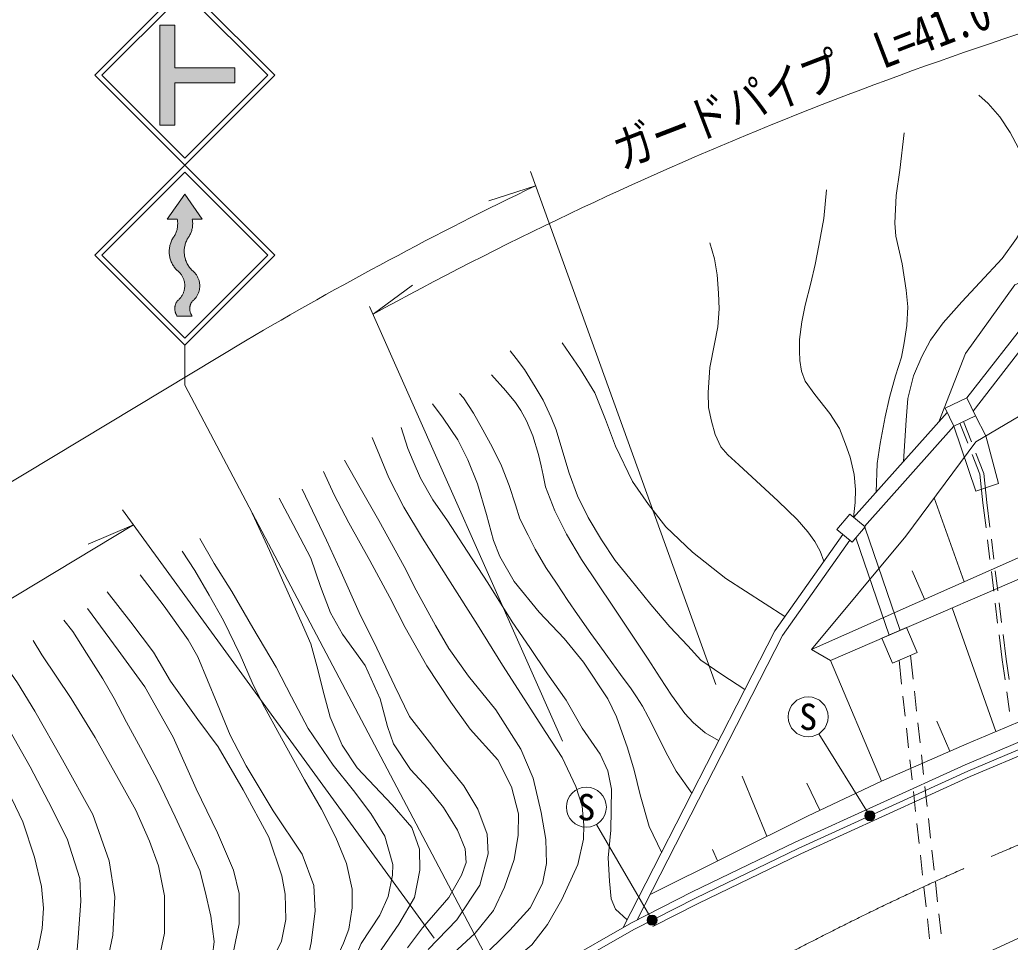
# Model space of a CAD drawing. Units: millimetres at full size, sheet at 1:1000; details may follow other scales. Extents: x 40000 to 680000, y 20000 to 380000.
# Drawn here: x 414631 to 464146, y 293386 to 339507 of the extents above; entities that cross this region are included whole.
import ezdxf
from ezdxf.enums import TextEntityAlignment as Align

# ---------------------------------------------------------------- set-up
doc = ezdxf.new("R2010")
doc.units = ezdxf.units.MM
doc.header["$LTSCALE"] = 1000
doc.linetypes.add('CHAIN', pattern=[18.5, 12, -1.5, 3.5, -1.5])
for name, color, linetype, lineweight in [('M-BGD', 7, 'Continuous', 13), ('M-BMK', 2, 'CHAIN', 13), ('M-STR-HTXT', 7, 'Continuous', 13), ('M-STR-STRC', 7, 'Continuous', 13)]:
    doc.layers.add(name, color=color, linetype=linetype, lineweight=lineweight)
doc.styles.add('ＭＳ ゴシック', font='')
doc.styles.get('ＭＳ ゴシック').set_extended_font_data('MS Gothic')

msp = doc.modelspace()

# ---------------------------------------------------------------- hatches: boundary and pattern name
at = {"layer": 'M-STR-HTXT'}
for points in [[(457187, 299950, -0.41421), (457371, 299648, -0.41421), (457069, 299464, -0.41421), (456885, 299766, -0.41421)], [(446310, 294729, -1), (446177, 294247, -0.41421), (446002, 294554, -0.41421)]]:
    msp.add_hatch(color=256, dxfattribs=at).paths.add_polyline_path(points)
at = {"layer": 'M-STR-STRC'}
for points in [[(421628, 334237), (422378, 334237), (422378, 336362), (425378, 336362), (425378, 337112), (422378, 337112), (422378, 339237), (421628, 339237)], [(422851, 327890), (422851, 327941), (422853, 327992), (422856, 328043), (422862, 328094), (422870, 328145), (422880, 328195), (422892, 328245), (422906, 328294), (422922, 328343), (422939, 328391), (422959, 328439), (422980, 328485), (423003, 328531), (423028, 328576), (423055, 328619), (423066, 328636), (423092, 328675), (423116, 328715), (423138, 328756), (423159, 328798), (423179, 328841), (423196, 328885), (423212, 328929), (423226, 328974), (423238, 329019), (423249, 329064), (423258, 329110), (423265, 329157), (423270, 329203), (423273, 329250), (423275, 329297), (423274, 329344), (423272, 329391), (423268, 329438), (423262, 329484), (423254, 329530), (423253, 329536), (423753, 329536), (422878, 330786), (422003, 329536), (422503, 329536), (422511, 329489), (422517, 329443), (422522, 329396), (422524, 329349), (422525, 329302), (422523, 329256), (422520, 329209), (422515, 329162), (422509, 329116), (422500, 329070), (422490, 329024), (422478, 328979), (422464, 328934), (422448, 328890), (422431, 328846), (422412, 328803), (422391, 328761), (422368, 328720), (422344, 328680), (422319, 328641), (422316, 328636), (422288, 328593), (422263, 328548), (422239, 328503), (422217, 328457), (422197, 328410), (422178, 328362), (422162, 328313), (422147, 328264), (422135, 328214), (422124, 328164), (422115, 328114), (422109, 328063), (422104, 328012), (422101, 327961), (422100, 327909), (422102, 327858), (422105, 327807), (422110, 327756), (422118, 327705), (422127, 327655), (422138, 327605), (422152, 327555), (422167, 327506), (422184, 327458), (422203, 327410), (422224, 327363), (422246, 327317), (422271, 327272), (422297, 327228), (422325, 327185), (422355, 327143), (422386, 327103), (422419, 327063), (422453, 327025), (422489, 326988), (422503, 326974), (422533, 326951), (422561, 326926), (422589, 326900), (422615, 326873), (422641, 326845), (422665, 326816), (422688, 326786), (422710, 326756), (422731, 326724), (422750, 326692), (422769, 326658), (422785, 326625), (422801, 326590), (422815, 326555), (422828, 326520), (422839, 326484), (422849, 326447), (422858, 326410), (422865, 326373), (422870, 326336), (422875, 326298), (422877, 326261), (422878, 326223), (422878, 326185), (422876, 326147), (422873, 326110), (422868, 326072), (422862, 326035), (422854, 325998), (422845, 325961), (422835, 325925), (422823, 325889), (422809, 325854), (422795, 325819), (422778, 325785), (422761, 325751), (422742, 325719), (422722, 325687), (422701, 325655), (422679, 325625), (422655, 325596), (422630, 325567), (422604, 325539), (422577, 325513), (422549, 325488), (422521, 325463), (422503, 325450), (422489, 325429), (422475, 325407), (422462, 325385), (422450, 325363), (422439, 325340), (422429, 325317), (422420, 325293), (422411, 325269), (422404, 325244), (422398, 325220), (422392, 325195), (422388, 325170), (422384, 325144), (422382, 325119), (422380, 325094), (422380, 325068), (422380, 325043), (422382, 325017), (422384, 324992), (422388, 324966), (422392, 324941), (422398, 324917), (422404, 324892), (422412, 324867), (422420, 324843), (422429, 324820), (422440, 324796), (422451, 324773), (422463, 324751), (422476, 324729), (422489, 324707), (422503, 324688), (423253, 324687), (423232, 324717), (423207, 324758), (423185, 324802), (423166, 324847), (423151, 324893), (423140, 324940), (423133, 324988), (423129, 325036), (423129, 325085), (423133, 325133), (423141, 325181), (423152, 325228), (423167, 325275), (423186, 325319), (423208, 325363), (423233, 325404), (423254, 325432), (423284, 325456), (423312, 325482), (423340, 325508), (423367, 325536), (423393, 325565), (423417, 325594), (423440, 325625), (423462, 325657), (423483, 325689), (423503, 325722), (423521, 325756), (423538, 325791), (423553, 325826), (423567, 325862), (423580, 325899), (423591, 325935), (423601, 325973), (423609, 326010), (423616, 326048), (423621, 326086), (423625, 326125), (423628, 326163), (423628, 326202), (423628, 326240), (423625, 326279), (423622, 326317), (423616, 326355), (423610, 326393), (423602, 326431), (423592, 326468), (423581, 326505), (423568, 326541), (423554, 326577), (423539, 326613), (423522, 326647), (423504, 326681), (423484, 326715), (423464, 326747), (423442, 326779), (423418, 326810), (423394, 326839), (423368, 326868), (423342, 326896), (423314, 326923), (423285, 326948), (423256, 326973), (423253, 326975), (423216, 327011), (423181, 327049), (423148, 327088), (423116, 327128), (423086, 327169), (423058, 327212), (423031, 327256), (423006, 327300), (422982, 327346), (422961, 327392), (422941, 327440), (422923, 327488), (422907, 327537), (422893, 327586), (422881, 327636), (422871, 327686), (422863, 327737), (422857, 327787), (422853, 327839)]]:
    msp.add_hatch(color=256, dxfattribs=at).paths.add_polyline_path(points)

# ---------------------------------------------------------------- linework, layer by layer
at = {"layer": 'M-BGD'}
for p, q in [((456319, 314629), (460998, 319874)), ((461816, 319417), (462211, 318403)), ((456856, 314179), (461326, 319190)), ((461330, 319184), (462432, 315944)), ((461635, 319330), (462023, 318335)), ((462241, 317776), (462629, 316781)), ((462429, 317843), (462825, 316829)), ((462629, 316781), (462785, 315351)), ((462825, 316829), (462984, 315374)), ((462432, 315944), (463560, 316328)), ((461846, 311406), (460351, 315600)), ((462785, 315351), (462937, 314108)), ((462984, 315374), (463136, 314132)), ((458640, 308977), (456883, 314145)), ((458087, 308739), (456433, 313607)), ((463010, 313512), (463131, 312519)), ((463208, 313537), (463330, 312544)), ((459237, 311953), (459867, 310530)), ((463402, 311949), (463523, 310956)), ((463204, 311924), (463325, 310931)), ((461249, 310101), (463423, 303916)), ((463398, 310336), (463519, 309343)), ((463596, 310360), (463717, 309368)), ((463592, 308748), (463743, 307505)), ((463790, 308772), (463942, 307531)), ((455155, 307475), (454210, 308028)), ((459296, 306535), (459165, 307733)), ((463743, 307505), (463889, 306498)), ((463942, 307531), (464087, 306524)), ((455155, 307475), (457706, 301442)), ((458720, 306282), (458588, 307485)), ((458895, 304691), (458786, 305685)), ((459470, 304944), (459361, 305938)), ((463975, 305904), (464119, 304914)), ((459069, 303101), (458960, 304095)), ((459645, 303354), (459536, 304348)), ((460478, 304438), (461132, 302941)), ((459819, 301763), (459710, 302757)), ((459243, 301510), (459134, 302504)), ((451984, 298686), (450748, 301680)), ((454625, 299988), (453978, 301343)), ((459994, 300173), (459885, 301167)), ((459418, 299920), (459309, 300914)), ((460168, 298582), (460059, 299576)), ((459592, 298329), (459483, 299323)), ((449507, 297448), (449260, 298021)), ((459767, 296739), (459658, 297733)), ((460343, 296992), (460234, 297986)), ((459941, 295148), (459832, 296142)), ((460517, 295401), (460408, 296395)), ((460691, 293811), (460582, 294805)), ((460116, 293558), (460007, 294552))]:
    msp.add_line(p, q, dxfattribs=at)
for points in [[(461979, 320605), (465254, 324813), (468546, 327166), (468826, 328137), (469993, 329790), (470055, 334313), (467191, 338677)], [(458814, 317426), (458948, 319493), (459023, 320571), (459305, 321710), (459732, 322666), (460169, 323489), (460791, 324357), (461730, 325413), (462633, 326373), (463739, 327566), (464459, 328574), (464810, 329155), (465150, 329916), (465207, 330468), (465109, 331320), (464873, 332231), (464568, 333082), (464153, 333866), (463635, 334654), (463037, 335315), (462582, 335735)], [(462301, 319934), (465761, 324425), (469557, 327157), (470995, 330435), (471505, 334749), (472512, 333989), (474268, 330751), (474029, 329129)], [(457439, 315884), (457500, 317319), (457638, 318322), (457889, 319659), (458111, 320617), (458417, 321709), (458710, 322631), (458842, 323355), (458974, 324220), (459028, 325161), (458950, 325993), (458746, 327312), (458428, 328685), (458373, 329343), (458439, 330723), (458627, 331990), (458846, 333860)], [(454210, 308028), (458936, 313685), (462426, 318408), (468296, 321868), (471057, 322703), (478950, 327527), (484756, 328798), (491443, 330046), (498855, 331341), (502110, 331873)], [(456319, 314629), (456403, 315369), (456407, 316015), (456338, 316766), (456150, 317637), (455905, 318280), (455616, 319066), (455134, 319820), (454376, 320764), (453894, 321446), (453720, 321946), (453624, 322466), (453611, 322935), (453618, 323521), (453733, 324400), (453894, 325230), (454183, 326334), (454389, 327272), (454582, 328223), (454826, 329566), (454954, 331004)], [(454830, 312430), (454650, 312940), (454387, 313422), (454027, 313901), (453495, 314519), (452542, 315442), (450571, 317250), (450023, 317748), (449685, 318153), (449393, 318769), (449207, 319446), (449068, 320129), (449041, 320878), (449128, 322129), (449360, 323309), (449526, 324158), (449599, 325056), (449566, 325839), (449493, 326748), (449366, 327559), (449121, 328361)], [(460584, 319410), (461912, 322817), (464384, 326259), (468826, 328137)], [(454210, 308028), (464804, 312714), (468354, 314140), (473996, 315566), (479704, 319974), (484656, 321173), (491477, 322804), (499380, 324385), (503059, 325114)], [(452880, 309668), (449921, 311571), (448268, 312893), (446928, 314149), (446067, 315270), (445271, 316427), (444411, 318191), (443909, 319523), (443376, 320862), (442657, 322026), (441741, 323355)], [(450873, 306015), (449736, 306776), (448685, 307494), (448028, 308212), (447137, 309151), (446178, 310271), (445125, 311579), (444394, 312472), (443714, 313508), (443044, 314624), (442513, 315704), (442093, 316833), (441676, 318215), (441444, 319009), (441198, 319622), (440791, 320480), (440401, 321155), (439870, 322028), (439449, 322576), (439152, 322956)], [(455155, 307475), (468278, 313130), (474335, 314593), (479982, 319137), (486577, 320713), (493151, 322105), (497315, 322774), (499383, 323016), (500555, 323048), (501403, 323000)], [(449569, 303463), (448890, 303853), (448301, 304364), (447872, 304818), (447221, 305736), (446642, 306609), (446041, 307541), (444317, 310136), (442705, 312514), (441959, 313780), (441376, 314956), (440916, 316149), (440792, 316737), (440703, 317211), (440570, 317769), (440288, 318705), (439956, 319457), (439684, 319976), (439412, 320376), (438928, 320958), (438221, 321763)], [(448226, 300833), (447440, 301931), (446928, 302891), (446538, 303676), (446043, 304648), (445755, 305181), (445456, 305648), (445188, 306050), (444662, 306764), (444233, 307363), (443628, 308207), (443185, 308820), (442515, 309767), (442034, 310472), (441470, 311330), (440934, 312121), (440402, 313037), (440048, 313730), (439633, 314560), (439419, 315249), (439093, 316219), (438717, 317213), (438265, 318117), (437786, 318999), (437310, 319839), (436810, 320599), (436616, 320825)], [(446721, 297887), (446103, 299165), (445647, 300760), (445349, 301995), (445007, 303102), (444455, 304652), (444033, 305559), (442815, 307382), (441850, 308565), (440595, 309883), (439350, 311425), (438622, 312672), (438306, 313478), (437964, 314770), (437508, 316303), (437034, 317498), (436525, 318505), (435797, 319583), (435263, 320310)], [(462412, 319703), (462936, 318709), (463560, 316328)], [(444992, 294504), (444415, 295042), (444203, 295554), (444106, 296445), (444053, 297610), (444176, 298982), (444212, 301038), (444034, 301960), (443646, 302781), (442754, 304096), (441940, 305485), (441013, 306809), (440129, 308128), (439254, 309399), (438035, 311353), (436993, 312942), (436011, 314454), (435287, 315513), (434668, 316593), (434297, 317431), (434023, 318066), (433697, 319126)], [(438518, 291825), (440233, 293253), (441015, 294263), (441727, 295514), (442526, 297264), (442812, 298531), (442830, 299231), (442740, 300185), (442436, 301169), (441740, 302623), (440935, 303867), (439846, 305553), (438756, 307234), (437515, 309250), (436148, 311404), (434772, 313593), (433825, 315131), (433075, 316603), (432620, 317745), (432253, 318629)], [(437666, 292536), (439136, 293993), (440142, 295111), (440762, 296313), (440968, 297319), (440930, 298528), (440693, 299877), (440305, 301591), (439674, 303034), (438435, 305006), (437066, 306692), (436078, 308077), (435409, 309220), (434439, 310984), (433845, 312171), (432581, 314473), (431655, 316100), (430868, 317480)], [(436305, 292827), (437390, 293831), (438317, 294968), (438871, 296139), (439355, 297528), (439546, 298731), (439556, 299808), (439214, 301158), (438529, 302507), (437149, 304037), (436180, 305391), (434982, 307203), (433903, 309118), (433127, 310621), (432129, 312466), (431081, 314359), (430345, 315762), (429811, 316919)], [(435044, 293023), (436482, 294512), (437635, 296231), (438041, 297805), (437992, 298784), (437530, 300041), (436827, 301201), (435849, 302413), (435115, 303383), (434106, 304676), (433383, 306185), (432486, 308088), (431600, 309873), (430703, 311892), (429969, 313490), (428747, 316034)], [(434014, 293096), (434768, 294099), (436081, 295616), (436717, 296734), (436943, 297372), (436902, 298049), (436512, 298981), (435814, 300119), (435055, 301073), (434172, 302029), (433310, 303310), (433022, 304165), (432653, 305559), (431904, 307224), (430765, 308782), (430159, 309862), (429667, 311174), (429184, 312583), (428291, 314265), (427604, 315587)], [(432403, 292563), (433585, 294294), (434368, 295626), (434636, 296989), (434616, 298031), (434225, 299127), (433244, 300253), (431501, 302100), (430751, 303234), (430155, 304635), (429847, 305754), (429488, 307210), (429175, 308299), (428757, 309249), (428260, 310371), (427823, 311332), (427110, 312966), (426143, 315050)], [(431157, 292053), (431704, 293328), (432635, 294741), (433043, 295665), (433265, 296733), (433285, 297269), (432877, 298682), (432173, 299823), (431322, 300974), (430296, 302236), (429050, 304077), (428212, 305661), (427442, 307134), (426275, 309098), (425223, 310915), (424352, 312328), (423628, 313575)], [(444796, 294119), (452371, 308948), (455780, 313776)], [(445496, 294501), (452757, 308714), (456126, 313486)], [(430172, 291928), (430821, 293335), (431084, 294043), (431246, 295102), (431246, 296043), (430963, 297324), (430423, 298626), (429720, 300045), (428870, 301497), (427715, 303584), (426763, 305319), (426243, 306366), (425656, 307762), (424818, 309478), (424096, 310732), (423387, 311975), (422746, 312946)], [(446144, 295769), (454006, 299695), (457706, 301442), (461972, 303309), (466404, 305163), (469134, 306167), (473395, 307647), (475197, 308134), (480706, 312161)], [(413988, 274776), (418183, 277448), (436347, 289060), (441656, 292322), (445205, 294353), (448254, 295902), (453401, 298394), (461892, 302261), (465155, 303646), (471919, 306314), (475387, 307446), (476166, 307536), (481180, 311573)], [(428804, 291528), (429194, 293355), (429400, 294931), (429328, 296217), (428750, 297789), (427295, 299961), (425944, 302206), (425144, 303744), (424503, 305319), (423534, 307654), (423055, 308509), (421848, 310186), (420654, 311747)], [(408467, 271400), (408880, 271593), (414166, 274474), (418371, 277153), (436533, 288764), (441835, 292021), (445371, 294045), (448409, 295588), (453550, 298078), (462033, 301940), (465287, 303322), (472038, 305985), (475463, 307102), (476306, 307200), (481399, 311301)], [(446282, 294171), (448543, 295319), (453677, 297806), (462153, 301666), (465401, 303045), (472139, 305703), (475527, 306808), (476427, 306912), (481587, 311067)], [(425989, 290666), (427211, 292424), (427716, 293435), (427929, 294520), (427895, 295784), (427727, 296706), (427078, 298642), (425800, 301007), (424546, 303156), (423525, 304515), (422170, 306439), (421318, 307887), (420187, 309387), (419000, 310897)], [(419340, 284467), (419588, 285772), (420163, 286976), (421062, 288090), (422447, 289132), (423618, 290035), (424589, 291005), (425182, 292281), (425604, 294304), (425593, 295814), (425322, 296989), (424509, 298861), (423448, 301052), (422297, 303645), (420875, 306154), (419555, 307981), (418009, 310066)], [(417473, 285213), (418013, 286529), (418754, 287505), (419489, 288198), (420623, 288939), (422036, 289804), (423355, 290965), (423926, 291844), (424261, 292720), (424346, 293427), (424175, 294680), (423890, 295920), (423633, 296977), (423006, 298352), (422399, 299659), (421528, 301464), (420666, 303102), (419960, 304380), (419354, 305569), (418783, 306556), (417963, 307832), (417279, 308914), (416829, 309493)], [(416353, 285178), (416452, 285705), (416982, 286684), (417752, 287736), (419473, 289517), (420563, 290753), (421122, 291630), (421594, 292569), (421870, 293832), (421870, 295706), (421565, 297207), (421115, 298430), (420425, 299982), (419553, 301574), (418392, 303627), (417200, 305575), (415740, 307755), (415305, 308473)], [(413729, 286982), (414777, 287569), (415474, 288247), (416243, 289144), (416869, 290086), (417218, 290913), (417419, 291982), (417553, 293621), (417682, 295437), (417625, 296570), (416999, 298562), (416072, 300411), (415150, 302155), (413912, 304334), (412870, 306036), (412259, 307038)], [(413722, 285523), (415422, 286540), (416662, 287779), (417598, 288937), (418313, 290122), (418863, 291759), (419274, 293739), (419379, 295656), (419099, 297450), (418279, 299779), (416757, 302506), (415389, 304938), (414522, 306357), (413773, 307433)], [(413739, 289048), (414275, 290066), (414986, 291587), (415558, 293154), (415743, 294068), (415813, 295087), (415712, 296172), (415372, 297639), (414784, 299410), (413664, 301733), (412289, 304105), (411075, 306030)], [(416039, 265348), (419968, 267797), (424245, 270368), (431611, 274885), (439164, 279658), (442720, 281884), (446942, 284327), (451125, 286673), (453885, 288237), (456542, 289715), (459382, 291207), (462650, 292707), (467036, 294720)]]:
    msp.add_lwpolyline(points, dxfattribs=at)
for points in [[(461330, 319184), (462412, 319703), (461979, 320605), (460897, 320085)], [(456246, 313385), (456888, 314151), (456122, 314794), (455480, 314027)], [(458262, 307344), (459502, 307878), (458968, 309118), (457728, 308584)]]:
    msp.add_lwpolyline(points, close=True, dxfattribs=at)
at = {"layer": 'M-BMK'}
msp.add_arc((522834, 160035), 150000, 99.86536, 120.57856, dxfattribs=at)
at = {"layer": 'M-STR-HTXT'}
for p, q in [((449434, 306275), (440158, 331916)), ((440414, 331210), (438079, 330450)), ((432293, 324785), (434268, 326243)), ((441768, 303435), (432119, 325178)), ((400468, 308147), (425921, 323460)), ((439002, 290691), (422879, 321237)), ((435353, 293587), (419761, 315005)), ((403046, 303863), (420311, 314249)), ((420311, 314249), (418052, 313289)), ((457128, 299707), (454575, 303806)), ((446243, 294488), (443459, 299273))]:
    msp.add_line(p, q, dxfattribs=at)
for centre in [(457128, 299707), (446243, 294488)]:
    msp.add_circle(centre, 250, dxfattribs=at)
for radius, start, end in [(191894, 105.55874, 118.72548), (193894, 115.70729, 120.5651)]:
    msp.add_arc((524520, 156507), radius, start, end, dxfattribs=at)
at = {"layer": 'M-STR-STRC'}
for p, q in [((418379, 336738), (422879, 341238)), ((427379, 336737), (422879, 341238)), ((418733, 336738), (422879, 340884)), ((427026, 336737), (422879, 340884)), ((421628, 339237), (422378, 339237)), ((421628, 339237), (421628, 334237)), ((422378, 339237), (422378, 337112)), ((418379, 336738), (422879, 332237)), ((418733, 336738), (422879, 332591)), ((422378, 337112), (425378, 337112)), ((422879, 332591), (427026, 336737)), ((422879, 332237), (427379, 336737)), ((425378, 337112), (425378, 336362)), ((422378, 336362), (425378, 336362)), ((422378, 336362), (422378, 334237)), ((421628, 334237), (422378, 334237)), ((418379, 327737), (422879, 332237)), ((418733, 327737), (422879, 331883)), ((427379, 327737), (422879, 332237)), ((427026, 327737), (422879, 331883)), ((422003, 329536), (422878, 330786)), ((422878, 330786), (423753, 329536)), ((422003, 329536), (422503, 329536)), ((423253, 329536), (423753, 329536)), ((418379, 327737), (422879, 323236)), ((418733, 327737), (422879, 323590)), ((422879, 323237), (427379, 327737)), ((422879, 323590), (427026, 327737)), ((423253, 324687), (422503, 324688)), ((422879, 323236), (422879, 321237))]:
    msp.add_line(p, q, dxfattribs=at)
for points in [[(421628, 339237), (422378, 339237), (422378, 337112), (425378, 337112), (425378, 336362), (422378, 336362), (422378, 334237), (421628, 334237)], [(422878, 330786), (422003, 329536), (422503, 329536), (422511, 329489), (422517, 329443), (422522, 329396), (422524, 329349), (422525, 329302), (422523, 329256), (422520, 329209), (422515, 329162), (422509, 329116), (422500, 329070), (422490, 329024), (422478, 328979), (422464, 328934), (422448, 328890), (422431, 328846), (422412, 328803), (422391, 328761), (422368, 328720), (422344, 328680), (422319, 328641), (422316, 328636), (422288, 328593), (422263, 328548), (422239, 328503), (422217, 328457), (422197, 328410), (422178, 328362), (422162, 328313), (422147, 328264), (422135, 328214), (422124, 328164), (422115, 328114), (422109, 328063), (422104, 328012), (422101, 327961), (422100, 327909), (422102, 327858), (422105, 327807), (422110, 327756), (422118, 327705), (422127, 327655), (422138, 327605), (422152, 327555), (422167, 327506), (422184, 327458), (422203, 327410), (422224, 327363), (422246, 327317), (422271, 327272), (422297, 327228), (422325, 327185), (422355, 327143), (422386, 327103), (422419, 327063), (422453, 327025), (422489, 326988), (422503, 326974), (422533, 326951), (422561, 326926), (422589, 326900), (422615, 326873), (422641, 326845), (422665, 326816), (422688, 326786), (422710, 326756), (422731, 326724), (422750, 326692), (422769, 326658), (422785, 326625), (422801, 326590), (422815, 326555), (422828, 326520), (422839, 326484), (422849, 326447), (422858, 326410), (422865, 326373), (422870, 326336), (422875, 326298), (422877, 326261), (422878, 326223), (422878, 326185), (422876, 326147), (422873, 326110), (422868, 326072), (422862, 326035), (422854, 325998), (422845, 325961), (422835, 325925), (422823, 325889), (422809, 325854), (422795, 325819), (422778, 325785), (422761, 325751), (422742, 325719), (422722, 325687), (422701, 325655), (422679, 325625), (422655, 325596), (422630, 325567), (422604, 325539), (422577, 325513), (422549, 325488), (422521, 325463), (422503, 325450), (422489, 325429), (422475, 325407), (422462, 325385), (422450, 325363), (422439, 325340), (422429, 325317), (422420, 325293), (422411, 325269), (422404, 325244), (422398, 325220), (422392, 325195), (422388, 325170), (422384, 325144), (422382, 325119), (422380, 325094), (422380, 325068), (422380, 325043), (422382, 325017), (422384, 324992), (422388, 324966), (422392, 324941), (422398, 324917), (422404, 324892), (422412, 324867), (422420, 324843), (422429, 324820), (422440, 324796), (422451, 324773), (422463, 324751), (422476, 324729), (422489, 324707), (422503, 324688), (423253, 324687), (423239, 324707), (423226, 324727), (423213, 324748), (423201, 324769), (423190, 324791), (423180, 324813), (423171, 324835), (423163, 324858), (423155, 324881), (423149, 324905), (423143, 324928), (423138, 324952), (423135, 324976), (423132, 325000), (423130, 325024), (423129, 325049), (423129, 325073), (423130, 325097), (423132, 325121), (423135, 325145), (423139, 325169), (423144, 325193), (423149, 325217), (423156, 325240), (423164, 325263), (423172, 325286), (423181, 325308), (423191, 325330), (423203, 325352), (423214, 325373), (423227, 325394), (423241, 325414), (423254, 325432), (423284, 325456), (423312, 325482), (423340, 325508), (423367, 325536), (423393, 325565), (423417, 325594), (423440, 325625), (423462, 325657), (423483, 325689), (423503, 325722), (423521, 325756), (423538, 325791), (423553, 325826), (423567, 325862), (423580, 325899), (423591, 325935), (423601, 325973), (423609, 326010), (423616, 326048), (423621, 326086), (423625, 326125), (423628, 326163), (423628, 326202), (423628, 326240), (423625, 326279), (423622, 326317), (423616, 326355), (423610, 326393), (423602, 326431), (423592, 326468), (423581, 326505), (423568, 326541), (423554, 326577), (423539, 326613), (423522, 326647), (423504, 326681), (423484, 326715), (423464, 326747), (423442, 326779), (423418, 326810), (423394, 326839), (423368, 326868), (423342, 326896), (423314, 326923), (423285, 326948), (423256, 326973), (423253, 326975), (423216, 327011), (423181, 327049), (423148, 327088), (423116, 327128), (423086, 327169), (423058, 327212), (423031, 327256), (423006, 327300), (422982, 327346), (422961, 327392), (422941, 327440), (422923, 327488), (422907, 327537), (422893, 327586), (422881, 327636), (422871, 327686), (422863, 327737), (422857, 327787), (422853, 327839), (422851, 327890), (422851, 327941), (422853, 327992), (422856, 328043), (422862, 328094), (422870, 328145), (422880, 328195), (422892, 328245), (422906, 328294), (422922, 328343), (422939, 328391), (422959, 328439), (422980, 328485), (423003, 328531), (423028, 328576), (423055, 328619), (423066, 328636), (423092, 328675), (423116, 328715), (423138, 328756), (423159, 328798), (423179, 328841), (423196, 328885), (423212, 328929), (423226, 328974), (423238, 329019), (423249, 329064), (423258, 329110), (423265, 329157), (423270, 329203), (423273, 329250), (423275, 329297), (423274, 329344), (423272, 329391), (423268, 329438), (423262, 329484), (423254, 329530), (423253, 329536), (423753, 329536)]]:
    msp.add_lwpolyline(points, close=True, dxfattribs=at)
for centre in [(454046, 304655), (442956, 300137)]:
    msp.add_circle(centre, 1000, dxfattribs=at)

# ---------------------------------------------------------------- texts
at = {"layer": 'M-STR-HTXT', "style": 'ＭＳ ゴシック', "width": 0.8}
msp.add_text('ガードパイプ\u3000L=41.0', height=1833, rotation=21.044, dxfattribs=at).set_placement((454243, 335081), align=Align.BOTTOM_CENTER)
at = {"layer": 'M-STR-STRC', "style": 'ＭＳ ゴシック'}
for p in [(454046, 304655), (442956, 300137)]:
    msp.add_text('S', height=1320, dxfattribs=at).set_placement(p, align=Align.MIDDLE_CENTER)

doc.saveas('drawing.dxf')
